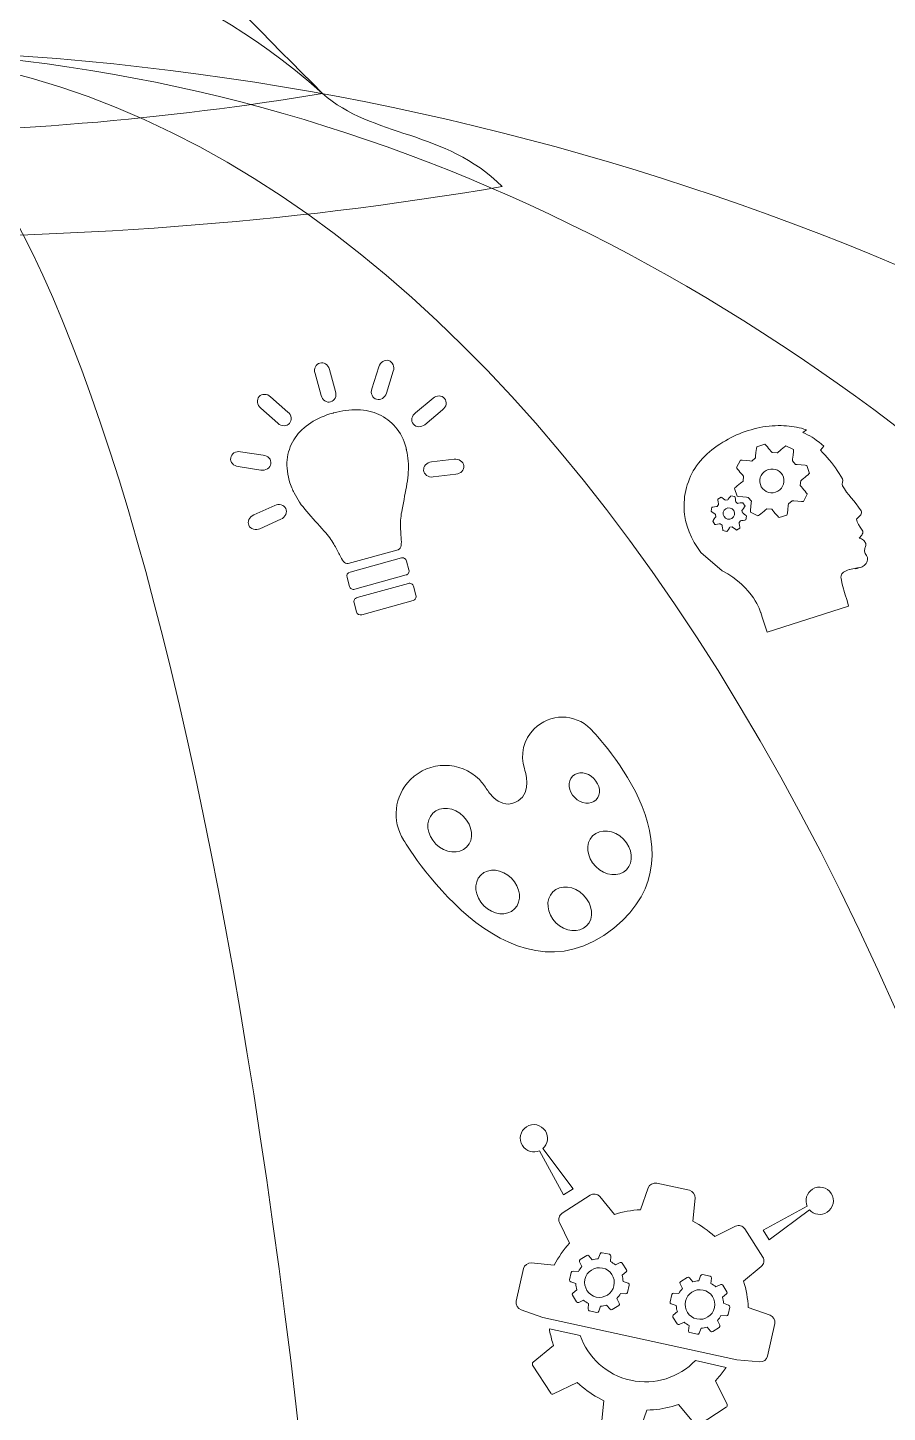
# Model space of a CAD drawing. Header units: inches. Extents: x 147 to 457, y -536 to -220.
# Drawn here: x 314.2 to 359.3, y -332 to -259.3 of the extents above; entities that cross this region are included whole.
import ezdxf

# ---------------------------------------------------------------- set-up
doc = ezdxf.new("R2010")
doc.units = ezdxf.units.IN
doc.header["$MEASUREMENT"] = 0
doc.layers.add('Layer 1', color=7, linetype='Continuous')

# ---------------------------------------------------------------- blocks, each defined once
blk = doc.blocks.new('block 5')
at = {"layer": 'Layer 1', "lineweight": 0}
for points in [[(303.59, -260.414), (238.257, -260.414), (183.057, -303.759), (165.153, -363.258), (165.153, -363.258), (442.028, -363.258), (442.028, -363.258), (424.123, -303.759), (368.923, -260.414), (303.59, -260.414)], [(303.59, -260.414), (253.373, -260.414), (210.944, -303.759), (197.185, -363.258), (197.185, -363.258), (409.998, -363.258), (409.998, -363.258), (396.235, -303.759), (353.809, -260.414), (303.59, -260.414)], [(303.59, -260.414), (270.146, -260.414), (241.89, -303.759), (232.725, -363.258), (232.725, -363.258), (374.457, -363.258), (374.457, -363.258), (365.291, -303.759), (337.035, -260.414), (303.59, -260.414)], [(303.59, -260.414), (290.645, -260.414), (279.709, -303.759), (276.164, -363.258), (276.164, -363.258), (331.018, -363.258), (331.018, -363.258), (327.471, -303.759), (316.534, -260.414), (303.59, -260.414)]]:
    blk.add_open_spline(points, degree=3, knots=[0, 0, 0, 0, 1, 1, 1, 2, 2, 2, 3, 3, 3, 3], dxfattribs=at)
blk = doc.blocks.new('block 24')
at = {"layer": 'Layer 1', "lineweight": 0}
for points, knots in [([(357.922, -284.644), (357.922, -284.644), (357.797, -284.463), (357.797, -284.463), (357.797, -284.463), (357.674, -284.287), (357.674, -284.287), (357.674, -284.287), (357.541, -284.127), (357.541, -284.127), (357.541, -284.127), (357.413, -283.969), (357.413, -283.969), (357.413, -283.969), (357.288, -283.815), (357.288, -283.815), (357.288, -283.815), (357.164, -283.663), (357.164, -283.663), (357.164, -283.663), (357.054, -283.498), (357.054, -283.498), (357.054, -283.498), (356.952, -283.33), (356.952, -283.33), (356.952, -283.33), (356.935, -283.243), (356.935, -283.243), (356.935, -283.243), (356.948, -283.152), (356.948, -283.152), (356.948, -283.152), (356.961, -283.056), (356.961, -283.056), (356.961, -283.056), (356.944, -282.975), (356.944, -282.975), (356.944, -282.975), (356.859, -282.826), (356.859, -282.826), (356.859, -282.826), (356.769, -282.681), (356.769, -282.681), (356.769, -282.681), (356.676, -282.533), (356.676, -282.533), (356.676, -282.533), (356.576, -282.393), (356.576, -282.393), (356.576, -282.393), (356.472, -282.253), (356.472, -282.253), (356.472, -282.253), (356.369, -282.116), (356.369, -282.116), (356.369, -282.116), (356.258, -281.976), (356.258, -281.976), (356.258, -281.976), (356.147, -281.842), (356.147, -281.842), (356.147, -281.842), (356.032, -281.719), (356.032, -281.719), (356.032, -281.719), (355.91, -281.596), (355.91, -281.596), (355.91, -281.596), (355.793, -281.472), (355.793, -281.472), (355.793, -281.472), (355.972, -281.263), (355.972, -281.263), (355.972, -281.263), (355.851, -281.15), (355.851, -281.15), (355.851, -281.15), (355.721, -281.053), (355.721, -281.053), (355.721, -281.053), (355.593, -280.953), (355.593, -280.953), (355.593, -280.953), (355.464, -280.858), (355.464, -280.858), (355.464, -280.858), (355.349, -280.783), (355.349, -280.783), (355.349, -280.783), (355.227, -280.713), (355.227, -280.713), (355.227, -280.713), (355.111, -280.652), (355.111, -280.652), (355.111, -280.652), (354.992, -280.593), (354.992, -280.593), (354.992, -280.593), (354.871, -280.54), (354.871, -280.54), (354.871, -280.54), (355.052, -280.395), (355.052, -280.395), (355.052, -280.395), (354.924, -280.358), (354.924, -280.358), (354.924, -280.358), (354.798, -280.316), (354.798, -280.316), (354.798, -280.316), (354.669, -280.286), (354.669, -280.286), (354.669, -280.286), (354.544, -280.258), (354.544, -280.258), (354.544, -280.258), (354.41, -280.233), (354.41, -280.233), (354.41, -280.233), (354.281, -280.216), (354.281, -280.216), (354.281, -280.216), (354.146, -280.2), (354.146, -280.2), (354.146, -280.2), (354.007, -280.19), (354.007, -280.19), (354.007, -280.19), (353.87, -280.182), (353.87, -280.182), (353.87, -280.182), (353.732, -280.175), (353.732, -280.175), (353.732, -280.175), (353.571, -280.174), (353.571, -280.174), (353.571, -280.174), (353.414, -280.183), (353.414, -280.183), (353.414, -280.183), (353.251, -280.191), (353.251, -280.191), (353.251, -280.191), (353.097, -280.203), (353.097, -280.203), (353.097, -280.203), (352.932, -280.222), (352.932, -280.222), (352.932, -280.222), (352.774, -280.245), (352.774, -280.245), (352.774, -280.245), (352.616, -280.274), (352.616, -280.274), (352.616, -280.274), (352.459, -280.31), (352.459, -280.31), (352.459, -280.31), (352.306, -280.347), (352.306, -280.347), (352.306, -280.347), (352.151, -280.391), (352.151, -280.391), (352.151, -280.391), (351.999, -280.435), (351.999, -280.435), (351.999, -280.435), (351.843, -280.491), (351.843, -280.491), (351.843, -280.491), (351.691, -280.544), (351.691, -280.544), (351.691, -280.544), (351.545, -280.602), (351.545, -280.602), (351.545, -280.602), (351.394, -280.665), (351.394, -280.665), (351.394, -280.665), (351.25, -280.732), (351.25, -280.732), (351.25, -280.732), (351.101, -280.807), (351.101, -280.807), (351.101, -280.807), (350.956, -280.887), (350.956, -280.887), (350.956, -280.887), (350.808, -280.967), (350.808, -280.967), (350.808, -280.967), (350.661, -281.048), (350.661, -281.048), (350.661, -281.048), (350.52, -281.145), (350.52, -281.145), (350.52, -281.145), (350.377, -281.237), (350.377, -281.237), (350.377, -281.237), (350.236, -281.338), (350.236, -281.338), (350.236, -281.338), (350.1, -281.44), (350.1, -281.44), (350.1, -281.44), (349.972, -281.546), (349.972, -281.546), (349.972, -281.546), (349.848, -281.663), (349.848, -281.663), (349.848, -281.663), (349.722, -281.775), (349.722, -281.775), (349.722, -281.775), (349.604, -281.895), (349.604, -281.895), (349.604, -281.895), (349.492, -282.023), (349.492, -282.023), (349.492, -282.023), (349.388, -282.149), (349.388, -282.149), (349.388, -282.149), (349.29, -282.282), (349.29, -282.282), (349.29, -282.282), (349.198, -282.421), (349.198, -282.421), (349.198, -282.421), (349.117, -282.554), (349.117, -282.554), (349.117, -282.554), (349.044, -282.691), (349.044, -282.691), (349.044, -282.691), (348.975, -282.832), (348.975, -282.832), (348.975, -282.832), (348.913, -282.975), (348.913, -282.975), (348.913, -282.975), (348.858, -283.128), (348.858, -283.128), (348.858, -283.128), (348.803, -283.275), (348.803, -283.275), (348.803, -283.275), (348.759, -283.428), (348.759, -283.428), (348.759, -283.428), (348.723, -283.585), (348.723, -283.585), (348.723, -283.585), (348.689, -283.744), (348.689, -283.744), (348.689, -283.744), (348.664, -283.9), (348.664, -283.9), (348.664, -283.9), (348.648, -284.058), (348.648, -284.058), (348.648, -284.058), (348.634, -284.214), (348.634, -284.214), (348.634, -284.214), (348.631, -284.372), (348.631, -284.372), (348.631, -284.372), (348.633, -284.527), (348.633, -284.527), (348.633, -284.527), (348.644, -284.686), (348.644, -284.686), (348.644, -284.686), (348.661, -284.837), (348.661, -284.837), (348.661, -284.837), (348.714, -285.154), (348.714, -285.154), (348.714, -285.154), (348.793, -285.457), (348.793, -285.457), (348.793, -285.457), (348.895, -285.752), (348.895, -285.752), (348.895, -285.752), (349.019, -286.038), (349.019, -286.038), (349.019, -286.038), (349.161, -286.317), (349.161, -286.317), (349.161, -286.317), (349.331, -286.581), (349.331, -286.581), (349.331, -286.581), (349.519, -286.83), (349.519, -286.83), (349.519, -286.83), (350.638, -287.789), (350.638, -287.789), (352.3, -288.675), (352.655, -289.98), (352.655, -289.98), (352.655, -289.98), (352.74, -290.231), (352.74, -290.231), (352.74, -290.231), (353, -291.008), (353, -291.008), (353, -291.008), (357.257, -289.646), (357.257, -289.646), (357.257, -289.646), (357.251, -289.56), (357.251, -289.56), (357.251, -289.56), (357.17, -289.31), (357.17, -289.31), (357.17, -289.31), (357.098, -289.057), (357.098, -289.057), (357.098, -289.057), (356.939, -288.493), (356.939, -288.493), (356.939, -288.493), (356.877, -288.2), (356.877, -288.2), (356.877, -288.2), (356.868, -288.128), (356.868, -288.128), (356.868, -288.128), (356.879, -288.065), (356.879, -288.065), (356.879, -288.065), (356.894, -288.008), (356.894, -288.008), (356.894, -288.008), (356.917, -287.957), (356.917, -287.957), (356.917, -287.957), (356.959, -287.91), (356.959, -287.91), (356.959, -287.91), (357.01, -287.873), (357.01, -287.873), (357.01, -287.873), (357.068, -287.831), (357.068, -287.831), (357.068, -287.831), (357.135, -287.799), (357.135, -287.799), (357.135, -287.799), (357.219, -287.762), (357.219, -287.762), (357.219, -287.762), (357.301, -287.73), (357.301, -287.73), (357.301, -287.73), (357.322, -287.725), (357.322, -287.725), (357.322, -287.725), (357.407, -287.706), (357.407, -287.706), (357.407, -287.706), (357.488, -287.685), (357.488, -287.685), (357.488, -287.685), (357.573, -287.669), (357.573, -287.669), (357.573, -287.669), (357.651, -287.651), (357.651, -287.651), (357.651, -287.651), (357.744, -287.633), (357.744, -287.633), (357.744, -287.633), (357.83, -287.615), (357.83, -287.615), (357.83, -287.615), (357.622, -287.687), (357.622, -287.687), (357.622, -287.687), (357.719, -287.668), (357.719, -287.668), (357.719, -287.668), (357.812, -287.642), (357.812, -287.642), (357.812, -287.642), (357.916, -287.615), (357.916, -287.615), (357.916, -287.615), (357.975, -287.591), (357.975, -287.591), (357.975, -287.591), (358.031, -287.556), (358.031, -287.556), (358.031, -287.556), (358.089, -287.512), (358.089, -287.512), (358.089, -287.512), (358.139, -287.462), (358.139, -287.462), (358.139, -287.462), (358.185, -287.406), (358.185, -287.406), (358.185, -287.406), (358.219, -287.345), (358.219, -287.345), (358.219, -287.345), (358.246, -287.283), (358.246, -287.283), (358.246, -287.283), (358.267, -287.221), (358.267, -287.221), (358.267, -287.221), (358.256, -287.105), (358.256, -287.105), (358.256, -287.105), (358.204, -286.994), (358.204, -286.994), (358.204, -286.994), (358.146, -286.885), (358.146, -286.885), (358.146, -286.885), (358.109, -286.77), (358.109, -286.77), (358.109, -286.77), (358.11, -286.716), (358.11, -286.716), (358.11, -286.716), (358.12, -286.666), (358.12, -286.666), (358.12, -286.666), (358.129, -286.613), (358.129, -286.613), (358.129, -286.613), (358.146, -286.565), (358.146, -286.565), (358.146, -286.565), (358.165, -286.514), (358.165, -286.514), (358.165, -286.514), (358.174, -286.466), (358.174, -286.466), (358.174, -286.466), (358.179, -286.415), (358.179, -286.415), (358.179, -286.415), (358.169, -286.364), (358.169, -286.364), (358.169, -286.364), (358.145, -286.312), (358.145, -286.312), (358.145, -286.312), (358.122, -286.267), (358.122, -286.267), (358.122, -286.267), (358.092, -286.22), (358.092, -286.22), (358.092, -286.22), (358.052, -286.181), (358.052, -286.181), (358.052, -286.181), (358.003, -286.146), (358.003, -286.146), (358.003, -286.146), (357.949, -286.115), (357.949, -286.115), (357.949, -286.115), (357.894, -286.097), (357.894, -286.097), (357.894, -286.097), (357.829, -286.077), (357.829, -286.077), (357.829, -286.077), (357.877, -286.031), (357.877, -286.031), (357.877, -286.031), (357.92, -285.98), (357.92, -285.98), (357.92, -285.98), (357.963, -285.922), (357.963, -285.922), (357.963, -285.922), (357.988, -285.872), (357.988, -285.872), (357.988, -285.872), (358.011, -285.816), (358.011, -285.816), (358.011, -285.816), (358.014, -285.76), (358.014, -285.76), (358.014, -285.76), (358.012, -285.711), (358.012, -285.711), (358.012, -285.711), (357.984, -285.667), (357.984, -285.667), (357.984, -285.667), (357.875, -285.512), (357.875, -285.512), (357.875, -285.512), (357.791, -285.365), (357.791, -285.365), (357.791, -285.365), (357.723, -285.226), (357.723, -285.226), (357.723, -285.226), (357.676, -285.082), (357.676, -285.082), (357.676, -285.082), (357.749, -285.022), (357.749, -285.022), (357.749, -285.022), (357.813, -284.965), (357.813, -284.965), (357.813, -284.965), (357.867, -284.908), (357.867, -284.908), (357.867, -284.908), (357.907, -284.853), (357.907, -284.853), (357.907, -284.853), (357.935, -284.797), (357.935, -284.797), (357.935, -284.797), (357.943, -284.745), (357.943, -284.745), (357.943, -284.745), (357.942, -284.692), (357.942, -284.692), (357.942, -284.692), (357.922, -284.644), (357.922, -284.644)], [0, 0, 0, 0, 1, 1, 1, 2, 2, 2, 3, 3, 3, 4, 4, 4, 5, 5, 5, 6, 6, 6, 7, 7, 7, 8, 8, 8, 9, 9, 9, 10, 10, 10, 11, 11, 11, 12, 12, 12, 13, 13, 13, 14, 14, 14, 15, 15, 15, 16, 16, 16, 17, 17, 17, 18, 18, 18, 19, 19, 19, 20, 20, 20, 21, 21, 21, 22, 22, 22, 23, 23, 23, 24, 24, 24, 25, 25, 25, 26, 26, 26, 27, 27, 27, 28, 28, 28, 29, 29, 29, 30, 30, 30, 31, 31, 31, 32, 32, 32, 33, 33, 33, 34, 34, 34, 35, 35, 35, 36, 36, 36, 37, 37, 37, 38, 38, 38, 39, 39, 39, 40, 40, 40, 41, 41, 41, 42, 42, 42, 43, 43, 43, 44, 44, 44, 45, 45, 45, 46, 46, 46, 47, 47, 47, 48, 48, 48, 49, 49, 49, 50, 50, 50, 51, 51, 51, 52, 52, 52, 53, 53, 53, 54, 54, 54, 55, 55, 55, 56, 56, 56, 57, 57, 57, 58, 58, 58, 59, 59, 59, 60, 60, 60, 61, 61, 61, 62, 62, 62, 63, 63, 63, 64, 64, 64, 65, 65, 65, 66, 66, 66, 67, 67, 67, 68, 68, 68, 69, 69, 69, 70, 70, 70, 71, 71, 71, 72, 72, 72, 73, 73, 73, 74, 74, 74, 75, 75, 75, 76, 76, 76, 77, 77, 77, 78, 78, 78, 79, 79, 79, 80, 80, 80, 81, 81, 81, 82, 82, 82, 83, 83, 83, 84, 84, 84, 85, 85, 85, 86, 86, 86, 87, 87, 87, 88, 88, 88, 89, 89, 89, 90, 90, 90, 91, 91, 91, 92, 92, 92, 93, 93, 93, 94, 94, 94, 95, 95, 95, 96, 96, 96, 97, 97, 97, 98, 98, 98, 99, 99, 99, 100, 100, 100, 101, 101, 101, 102, 102, 102, 103, 103, 103, 104, 104, 104, 105, 105, 105, 106, 106, 106, 107, 107, 107, 108, 108, 108, 109, 109, 109, 110, 110, 110, 111, 111, 111, 112, 112, 112, 113, 113, 113, 114, 114, 114, 115, 115, 115, 116, 116, 116, 117, 117, 117, 118, 118, 118, 119, 119, 119, 120, 120, 120, 121, 121, 121, 122, 122, 122, 123, 123, 123, 124, 124, 124, 125, 125, 125, 126, 126, 126, 127, 127, 127, 128, 128, 128, 129, 129, 129, 130, 130, 130, 131, 131, 131, 132, 132, 132, 133, 133, 133, 134, 134, 134, 135, 135, 135, 136, 136, 136, 137, 137, 137, 138, 138, 138, 139, 139, 139, 140, 140, 140, 141, 141, 141, 142, 142, 142, 143, 143, 143, 144, 144, 144, 145, 145, 145, 146, 146, 146, 147, 147, 147, 148, 148, 148, 149, 149, 149, 150, 150, 150, 151, 151, 151, 152, 152, 152, 153, 153, 153, 154, 154, 154, 155, 155, 155, 156, 156, 156, 157, 157, 157, 158, 158, 158, 159, 159, 159, 160, 160, 160, 161, 161, 161, 162, 162, 162, 163, 163, 163, 164, 164, 164, 165, 165, 165, 166, 166, 166, 167, 167, 167, 168, 168, 168, 169, 169, 169, 170, 170, 170, 171, 171, 171, 172, 172, 172, 173, 173, 173, 174, 174, 174, 175, 175, 175, 176, 176, 176, 177, 177, 177, 178, 178, 178, 178]), ([(355.208, -282.684), (355.208, -282.684), (355.208, -282.684), (355.208, -282.684), (355.217, -282.712), (354.755, -283.064), (354.755, -283.064), (354.755, -283.064), (354.731, -283.321), (354.731, -283.321), (354.731, -283.321), (355.114, -283.751), (355.102, -283.778), (355.102, -283.778), (354.899, -284.16), (354.899, -284.16), (354.885, -284.185), (354.31, -284.117), (354.31, -284.117), (354.31, -284.117), (354.107, -284.285), (354.107, -284.285), (354.107, -284.285), (354.065, -284.86), (354.035, -284.868), (354.035, -284.868), (353.62, -285.002), (353.62, -285.002), (353.593, -285.011), (353.239, -284.561), (353.239, -284.561), (353.239, -284.561), (352.976, -284.543), (352.976, -284.543), (352.976, -284.543), (352.535, -284.924), (352.508, -284.911), (352.508, -284.911), (352.125, -284.716), (352.125, -284.716), (352.099, -284.702), (352.175, -284.136), (352.175, -284.136), (352.175, -284.136), (352.007, -283.94), (352.007, -283.94), (352.007, -283.94), (351.422, -283.905), (351.415, -283.878), (351.415, -283.878), (351.284, -283.471), (351.284, -283.471), (351.273, -283.442), (351.736, -283.091), (351.736, -283.091), (351.736, -283.091), (351.759, -282.834), (351.759, -282.834), (351.759, -282.834), (351.376, -282.401), (351.39, -282.377), (351.39, -282.377), (351.593, -281.995), (351.593, -281.995), (351.607, -281.969), (352.183, -282.036), (352.183, -282.036), (352.183, -282.036), (352.385, -281.869), (352.385, -281.869), (352.385, -281.869), (352.426, -281.295), (352.454, -281.286), (352.454, -281.286), (352.872, -281.152), (352.872, -281.152), (352.9, -281.143), (353.252, -281.593), (353.252, -281.593), (353.252, -281.593), (353.514, -281.612), (353.514, -281.612), (353.514, -281.612), (353.957, -281.23), (353.983, -281.245), (353.983, -281.245), (354.372, -281.437), (354.372, -281.437), (354.397, -281.451), (354.32, -282.018), (354.32, -282.018), (354.32, -282.018), (354.487, -282.213), (354.487, -282.213), (354.487, -282.213), (355.072, -282.248), (355.08, -282.275), (355.08, -282.275), (355.21, -282.682), (355.21, -282.682), (355.21, -282.682), (355.208, -282.684), (355.208, -282.684)], [0, 0, 0, 0, 1, 1, 1, 2, 2, 2, 3, 3, 3, 4, 4, 4, 5, 5, 5, 6, 6, 6, 7, 7, 7, 8, 8, 8, 9, 9, 9, 10, 10, 10, 11, 11, 11, 12, 12, 12, 13, 13, 13, 14, 14, 14, 15, 15, 15, 16, 16, 16, 17, 17, 17, 18, 18, 18, 19, 19, 19, 20, 20, 20, 21, 21, 21, 22, 22, 22, 23, 23, 23, 24, 24, 24, 25, 25, 25, 26, 26, 26, 27, 27, 27, 28, 28, 28, 29, 29, 29, 30, 30, 30, 31, 31, 31, 32, 32, 32, 33, 33, 33, 34, 34, 34, 34]), ([(353.056, -282.483), (352.722, -282.59), (352.533, -282.945), (352.638, -283.271), (352.743, -283.598), (353.102, -283.778), (353.435, -283.671), (353.77, -283.565), (353.959, -283.21), (353.852, -282.883), (353.749, -282.556), (353.391, -282.377), (353.056, -282.483)], [0, 0, 0, 0, 1, 1, 1, 2, 2, 2, 3, 3, 3, 4, 4, 4, 4]), ([(351.919, -284.924), (351.919, -284.924), (351.872, -285.126), (351.872, -285.126), (351.87, -285.14), (351.598, -285.168), (351.598, -285.168), (351.598, -285.168), (351.525, -285.269), (351.525, -285.269), (351.525, -285.269), (351.577, -285.545), (351.566, -285.55), (351.566, -285.55), (351.391, -285.658), (351.391, -285.658), (351.38, -285.664), (351.165, -285.49), (351.165, -285.49), (351.165, -285.49), (351.043, -285.51), (351.043, -285.51), (351.043, -285.51), (350.888, -285.735), (350.873, -285.732), (350.873, -285.732), (350.675, -285.683), (350.675, -285.683), (350.658, -285.679), (350.626, -285.405), (350.626, -285.405), (350.626, -285.405), (350.525, -285.331), (350.525, -285.331), (350.525, -285.331), (350.255, -285.377), (350.246, -285.365), (350.246, -285.365), (350.137, -285.188), (350.137, -285.188), (350.131, -285.176), (350.297, -284.96), (350.297, -284.96), (350.297, -284.96), (350.278, -284.838), (350.278, -284.838), (350.278, -284.838), (350.05, -284.676), (350.053, -284.663), (350.053, -284.663), (350.099, -284.461), (350.099, -284.461), (350.102, -284.447), (350.372, -284.418), (350.372, -284.418), (350.372, -284.418), (350.443, -284.319), (350.443, -284.319), (350.443, -284.319), (350.394, -284.044), (350.404, -284.037), (350.404, -284.037), (350.579, -283.931), (350.579, -283.931), (350.591, -283.923), (350.807, -284.097), (350.807, -284.097), (350.807, -284.097), (350.929, -284.078), (350.929, -284.078), (350.929, -284.078), (351.084, -283.852), (351.096, -283.855), (351.096, -283.855), (351.297, -283.904), (351.297, -283.904), (351.311, -283.908), (351.345, -284.182), (351.345, -284.182), (351.345, -284.182), (351.446, -284.257), (351.446, -284.257), (351.446, -284.257), (351.717, -284.211), (351.726, -284.223), (351.726, -284.223), (351.833, -284.399), (351.833, -284.399), (351.841, -284.412), (351.674, -284.627), (351.674, -284.627), (351.674, -284.627), (351.695, -284.749), (351.695, -284.749), (351.693, -284.75), (351.922, -284.911), (351.919, -284.924)], [0, 0, 0, 0, 1, 1, 1, 2, 2, 2, 3, 3, 3, 4, 4, 4, 5, 5, 5, 6, 6, 6, 7, 7, 7, 8, 8, 8, 9, 9, 9, 10, 10, 10, 11, 11, 11, 12, 12, 12, 13, 13, 13, 14, 14, 14, 15, 15, 15, 16, 16, 16, 17, 17, 17, 18, 18, 18, 19, 19, 19, 20, 20, 20, 21, 21, 21, 22, 22, 22, 23, 23, 23, 24, 24, 24, 25, 25, 25, 26, 26, 26, 27, 27, 27, 28, 28, 28, 29, 29, 29, 30, 30, 30, 31, 31, 31, 32, 32, 32, 32]), ([(351.144, -285.052), (351.004, -285.138), (350.821, -285.093), (350.732, -284.949), (350.644, -284.806), (350.686, -284.62), (350.825, -284.535), (350.965, -284.449), (351.149, -284.496), (351.238, -284.638), (351.327, -284.78), (351.284, -284.965), (351.144, -285.052)], [0, 0, 0, 0, 1, 1, 1, 2, 2, 2, 3, 3, 3, 4, 4, 4, 4])]:
    blk.add_open_spline(points, degree=3, knots=knots, dxfattribs=at)
blk = doc.blocks.new('block 23')
at = {"layer": 'Layer 1'}
blk.add_blockref('block 24', (0, 0), dxfattribs=at)
blk = doc.blocks.new('block 27')
at = {"layer": 'Layer 1', "lineweight": 0}
blk.add_open_spline([(349.636, -325.542), (350.054, -325.634), (350.319, -326.048), (350.229, -326.467), (350.136, -326.887), (349.722, -327.154), (349.304, -327.062), (348.883, -326.971), (348.615, -326.555), (348.707, -326.135), (348.8, -325.716), (349.214, -325.45), (349.636, -325.542)], degree=3, knots=[0, 0, 0, 0, 1, 1, 1, 2, 2, 2, 3, 3, 3, 4, 4, 4, 4], dxfattribs=at)
blk = doc.blocks.new('block 26')
at = {"layer": 'Layer 1'}
blk.add_blockref('block 27', (0, 0), dxfattribs=at)
blk = doc.blocks.new('block 29')
at = {"layer": 'Layer 1', "lineweight": 0}
for points, knots in [([(353.148, -326.861), (353.148, -326.861), (352.003, -326.462), (352.003, -326.462), (351.98, -325.987), (351.897, -325.524), (351.754, -325.082), (351.754, -325.082), (352.688, -324.311), (352.688, -324.311), (352.833, -324.192), (352.869, -323.969), (352.768, -323.811), (352.768, -323.811), (351.821, -322.333), (351.821, -322.333), (351.721, -322.177), (351.502, -322.115), (351.335, -322.195), (351.335, -322.195), (350.242, -322.725), (350.242, -322.725), (349.9, -322.413), (349.515, -322.144), (349.093, -321.927), (349.093, -321.927), (349.209, -320.719), (349.209, -320.719), (349.227, -320.534), (349.093, -320.351), (348.912, -320.31), (348.912, -320.31), (347.196, -319.936), (347.196, -319.936), (347.015, -319.896), (346.814, -320.007), (346.754, -320.183), (346.754, -320.183), (346.356, -321.329), (346.356, -321.329), (345.884, -321.351), (345.42, -321.435), (344.977, -321.575), (344.977, -321.575), (344.206, -320.64), (344.206, -320.64), (344.088, -320.497), (343.863, -320.462), (343.707, -320.562), (343.707, -320.562), (342.229, -321.511), (342.229, -321.511), (342.073, -321.61), (342.011, -321.829), (342.093, -321.997), (342.093, -321.997), (342.621, -323.087), (342.621, -323.087), (342.309, -323.431), (342.04, -323.817), (341.822, -324.239), (341.822, -324.239), (340.614, -324.123), (340.614, -324.123), (340.429, -324.105), (340.245, -324.239), (340.206, -324.421), (340.206, -324.421), (339.83, -326.136), (339.83, -326.136), (339.791, -326.318), (339.902, -326.517), (340.078, -326.577), (340.078, -326.577), (341.224, -326.976), (341.224, -326.976), (341.224, -326.976), (351.404, -329.198), (351.404, -329.198), (351.404, -329.198), (352.611, -329.315), (352.611, -329.315), (352.797, -329.331), (352.979, -329.2), (353.019, -329.016), (353.019, -329.016), (353.396, -327.301), (353.396, -327.301), (353.435, -327.12), (353.324, -326.921), (353.148, -326.861)], [0, 0, 0, 0, 1, 1, 1, 2, 2, 2, 3, 3, 3, 4, 4, 4, 5, 5, 5, 6, 6, 6, 7, 7, 7, 8, 8, 8, 9, 9, 9, 10, 10, 10, 11, 11, 11, 12, 12, 12, 13, 13, 13, 14, 14, 14, 15, 15, 15, 16, 16, 16, 17, 17, 17, 18, 18, 18, 19, 19, 19, 20, 20, 20, 21, 21, 21, 22, 22, 22, 23, 23, 23, 24, 24, 24, 25, 25, 25, 26, 26, 26, 27, 27, 27, 28, 28, 28, 29, 29, 29, 30, 30, 30, 30]), ([(345.671, -325.679), (345.661, -325.721), (345.618, -325.752), (345.575, -325.748), (345.575, -325.748), (345.298, -325.721), (345.298, -325.721), (345.248, -325.818), (345.185, -325.906), (345.113, -325.986), (345.113, -325.986), (345.234, -326.238), (345.234, -326.238), (345.252, -326.277), (345.237, -326.326), (345.204, -326.35), (345.204, -326.35), (344.861, -326.568), (344.861, -326.568), (344.827, -326.592), (344.774, -326.584), (344.747, -326.55), (344.747, -326.55), (344.57, -326.335), (344.57, -326.335), (344.469, -326.369), (344.36, -326.386), (344.251, -326.392), (344.251, -326.392), (344.16, -326.657), (344.16, -326.657), (344.145, -326.698), (344.1, -326.723), (344.058, -326.714), (344.058, -326.714), (343.661, -326.627), (343.661, -326.627), (343.62, -326.618), (343.589, -326.577), (343.594, -326.533), (343.594, -326.533), (343.62, -326.253), (343.62, -326.253), (343.522, -326.203), (343.435, -326.143), (343.355, -326.07), (343.355, -326.07), (343.104, -326.192), (343.104, -326.192), (343.064, -326.21), (343.015, -326.195), (342.992, -326.16), (342.992, -326.16), (342.773, -325.818), (342.773, -325.818), (342.75, -325.782), (342.759, -325.731), (342.791, -325.704), (342.791, -325.704), (343.007, -325.525), (343.007, -325.525), (342.975, -325.424), (342.955, -325.317), (342.95, -325.208), (342.95, -325.208), (342.685, -325.116), (342.685, -325.116), (342.644, -325.102), (342.618, -325.057), (342.628, -325.015), (342.628, -325.015), (342.715, -324.62), (342.715, -324.62), (342.724, -324.577), (342.766, -324.546), (342.808, -324.551), (342.808, -324.551), (343.088, -324.576), (343.088, -324.576), (343.138, -324.48), (343.201, -324.391), (343.27, -324.311), (343.27, -324.311), (343.149, -324.06), (343.149, -324.06), (343.13, -324.021), (343.145, -323.969), (343.182, -323.948), (343.182, -323.948), (343.522, -323.729), (343.522, -323.729), (343.559, -323.706), (343.609, -323.713), (343.637, -323.747), (343.637, -323.747), (343.814, -323.962), (343.814, -323.962), (343.917, -323.93), (344.023, -323.91), (344.133, -323.905), (344.133, -323.905), (344.226, -323.641), (344.226, -323.641), (344.239, -323.601), (344.284, -323.574), (344.327, -323.583), (344.327, -323.583), (344.723, -323.669), (344.723, -323.669), (344.765, -323.68), (344.794, -323.723), (344.791, -323.765), (344.791, -323.765), (344.765, -324.043), (344.765, -324.043), (344.861, -324.092), (344.95, -324.155), (345.029, -324.226), (345.029, -324.226), (345.281, -324.104), (345.281, -324.104), (345.319, -324.087), (345.37, -324.101), (345.393, -324.137), (345.393, -324.137), (345.611, -324.478), (345.611, -324.478), (345.634, -324.513), (345.626, -324.565), (345.593, -324.592), (345.593, -324.592), (345.379, -324.769), (345.379, -324.769), (345.411, -324.872), (345.43, -324.978), (345.434, -325.087), (345.434, -325.087), (345.7, -325.18), (345.7, -325.18), (345.739, -325.194), (345.765, -325.24), (345.756, -325.282), (345.756, -325.282), (345.669, -325.678), (345.669, -325.678), (345.669, -325.678), (345.671, -325.679), (345.671, -325.679)], [0, 0, 0, 0, 1, 1, 1, 2, 2, 2, 3, 3, 3, 4, 4, 4, 5, 5, 5, 6, 6, 6, 7, 7, 7, 8, 8, 8, 9, 9, 9, 10, 10, 10, 11, 11, 11, 12, 12, 12, 13, 13, 13, 14, 14, 14, 15, 15, 15, 16, 16, 16, 17, 17, 17, 18, 18, 18, 19, 19, 19, 20, 20, 20, 21, 21, 21, 22, 22, 22, 23, 23, 23, 24, 24, 24, 25, 25, 25, 26, 26, 26, 27, 27, 27, 28, 28, 28, 29, 29, 29, 30, 30, 30, 31, 31, 31, 32, 32, 32, 33, 33, 33, 34, 34, 34, 35, 35, 35, 36, 36, 36, 37, 37, 37, 38, 38, 38, 39, 39, 39, 40, 40, 40, 41, 41, 41, 42, 42, 42, 43, 43, 43, 44, 44, 44, 45, 45, 45, 46, 46, 46, 47, 47, 47, 48, 48, 48, 49, 49, 49, 49]), ([(350.945, -326.832), (350.936, -326.873), (350.894, -326.904), (350.851, -326.9), (350.851, -326.9), (350.572, -326.873), (350.572, -326.873), (350.523, -326.971), (350.461, -327.06), (350.388, -327.139), (350.388, -327.139), (350.51, -327.391), (350.51, -327.391), (350.529, -327.429), (350.515, -327.479), (350.478, -327.502), (350.478, -327.502), (350.139, -327.722), (350.139, -327.722), (350.102, -327.744), (350.05, -327.736), (350.023, -327.704), (350.023, -327.704), (349.845, -327.487), (349.845, -327.487), (349.743, -327.521), (349.637, -327.539), (349.526, -327.545), (349.526, -327.545), (349.435, -327.809), (349.435, -327.809), (349.421, -327.85), (349.375, -327.877), (349.335, -327.867), (349.335, -327.867), (348.937, -327.78), (348.937, -327.78), (348.896, -327.771), (348.864, -327.729), (348.869, -327.685), (348.869, -327.685), (348.896, -327.406), (348.896, -327.406), (348.8, -327.356), (348.709, -327.295), (348.631, -327.222), (348.631, -327.222), (348.379, -327.344), (348.379, -327.344), (348.34, -327.362), (348.29, -327.348), (348.267, -327.312), (348.267, -327.312), (348.048, -326.971), (348.048, -326.971), (348.025, -326.935), (348.032, -326.884), (348.067, -326.856), (348.067, -326.856), (348.283, -326.678), (348.283, -326.678), (348.25, -326.577), (348.23, -326.47), (348.226, -326.361), (348.226, -326.361), (347.959, -326.269), (347.959, -326.269), (347.919, -326.255), (347.894, -326.21), (347.905, -326.168), (347.905, -326.168), (347.989, -325.772), (347.989, -325.772), (347.999, -325.73), (348.041, -325.699), (348.085, -325.704), (348.085, -325.704), (348.362, -325.729), (348.362, -325.729), (348.412, -325.632), (348.476, -325.542), (348.548, -325.463), (348.548, -325.463), (348.426, -325.212), (348.426, -325.212), (348.405, -325.173), (348.421, -325.122), (348.458, -325.1), (348.458, -325.1), (348.799, -324.881), (348.799, -324.881), (348.834, -324.858), (348.884, -324.865), (348.912, -324.899), (348.912, -324.899), (349.092, -325.115), (349.092, -325.115), (349.192, -325.083), (349.299, -325.062), (349.408, -325.058), (349.408, -325.058), (349.5, -324.793), (349.5, -324.793), (349.516, -324.754), (349.56, -324.727), (349.603, -324.736), (349.603, -324.736), (349.998, -324.822), (349.998, -324.822), (350.039, -324.832), (350.07, -324.875), (350.066, -324.917), (350.066, -324.917), (350.039, -325.195), (350.039, -325.195), (350.136, -325.246), (350.225, -325.307), (350.305, -325.38), (350.305, -325.38), (350.557, -325.257), (350.557, -325.257), (350.595, -325.238), (350.645, -325.252), (350.668, -325.289), (350.668, -325.289), (350.887, -325.63), (350.887, -325.63), (350.911, -325.667), (350.902, -325.717), (350.868, -325.745), (350.868, -325.745), (350.653, -325.921), (350.653, -325.921), (350.685, -326.023), (350.705, -326.131), (350.709, -326.24), (350.709, -326.24), (350.974, -326.333), (350.974, -326.333), (351.014, -326.347), (351.041, -326.393), (351.031, -326.434), (351.031, -326.434), (350.944, -326.832), (350.944, -326.832), (350.944, -326.832), (350.945, -326.832), (350.945, -326.832)], [0, 0, 0, 0, 1, 1, 1, 2, 2, 2, 3, 3, 3, 4, 4, 4, 5, 5, 5, 6, 6, 6, 7, 7, 7, 8, 8, 8, 9, 9, 9, 10, 10, 10, 11, 11, 11, 12, 12, 12, 13, 13, 13, 14, 14, 14, 15, 15, 15, 16, 16, 16, 17, 17, 17, 18, 18, 18, 19, 19, 19, 20, 20, 20, 21, 21, 21, 22, 22, 22, 23, 23, 23, 24, 24, 24, 25, 25, 25, 26, 26, 26, 27, 27, 27, 28, 28, 28, 29, 29, 29, 30, 30, 30, 31, 31, 31, 32, 32, 32, 33, 33, 33, 34, 34, 34, 35, 35, 35, 36, 36, 36, 37, 37, 37, 38, 38, 38, 39, 39, 39, 40, 40, 40, 41, 41, 41, 42, 42, 42, 43, 43, 43, 44, 44, 44, 45, 45, 45, 46, 46, 46, 47, 47, 47, 48, 48, 48, 49, 49, 49, 49])]:
    blk.add_open_spline(points, degree=3, knots=knots, dxfattribs=at)
blk = doc.blocks.new('block 28')
at = {"layer": 'Layer 1'}
blk.add_blockref('block 29', (0, 0), dxfattribs=at)
blk = doc.blocks.new('block 31')
at = {"layer": 'Layer 1', "lineweight": 0}
blk.add_open_spline([(344.359, -324.389), (344.779, -324.481), (345.045, -324.895), (344.953, -325.315), (344.861, -325.735), (344.446, -326.001), (344.025, -325.91), (343.607, -325.817), (343.341, -325.403), (343.433, -324.982), (343.523, -324.564), (343.938, -324.297), (344.359, -324.389)], degree=3, knots=[0, 0, 0, 0, 1, 1, 1, 2, 2, 2, 3, 3, 3, 4, 4, 4, 4], dxfattribs=at)
blk = doc.blocks.new('block 30')
at = {"layer": 'Layer 1'}
blk.add_blockref('block 31', (0, 0), dxfattribs=at)
blk = doc.blocks.new('block 33')
at = {"layer": 'Layer 1', "lineweight": 0}
blk.add_open_spline([(342.806, -320.229), (342.806, -320.229), (341.222, -318.117), (341.222, -318.117), (341.485, -317.889), (341.549, -317.496), (341.354, -317.192), (341.141, -316.859), (340.696, -316.763), (340.364, -316.976), (340.03, -317.19), (339.935, -317.633), (340.148, -317.966), (340.342, -318.27), (340.727, -318.375), (341.044, -318.23), (341.044, -318.23), (342.303, -320.55), (342.303, -320.55), (342.303, -320.55), (342.806, -320.229), (342.806, -320.229)], degree=3, knots=[0, 0, 0, 0, 1, 1, 1, 2, 2, 2, 3, 3, 3, 4, 4, 4, 5, 5, 5, 6, 6, 6, 7, 7, 7, 7], dxfattribs=at)
blk = doc.blocks.new('block 32')
at = {"layer": 'Layer 1'}
blk.add_blockref('block 33', (0, 0), dxfattribs=at)
blk = doc.blocks.new('block 35')
at = {"layer": 'Layer 1', "lineweight": 0}
blk.add_open_spline([(356.357, -320.469), (356.141, -320.136), (355.699, -320.04), (355.367, -320.253), (355.062, -320.448), (354.959, -320.831), (355.102, -321.15), (355.102, -321.15), (352.782, -322.407), (352.782, -322.407), (352.782, -322.407), (353.104, -322.911), (353.104, -322.911), (353.104, -322.911), (355.215, -321.326), (355.215, -321.326), (355.445, -321.589), (355.836, -321.654), (356.14, -321.46), (356.473, -321.247), (356.57, -320.802), (356.357, -320.469)], degree=3, knots=[0, 0, 0, 0, 1, 1, 1, 2, 2, 2, 3, 3, 3, 4, 4, 4, 5, 5, 5, 6, 6, 6, 7, 7, 7, 7], dxfattribs=at)
blk = doc.blocks.new('block 34')
at = {"layer": 'Layer 1'}
blk.add_blockref('block 35', (0, 0), dxfattribs=at)
blk = doc.blocks.new('block 37')
at = {"layer": 'Layer 1', "lineweight": 0}
blk.add_open_spline([(350.285, -330.303), (350.285, -330.303), (350.405, -330.167), (350.405, -330.167), (350.566, -329.99), (350.713, -329.799), (350.848, -329.602), (350.848, -329.602), (349.231, -329.248), (349.231, -329.248), (348.381, -330.124), (347.113, -330.559), (345.835, -330.279), (344.557, -330), (343.588, -329.076), (343.18, -327.927), (343.18, -327.927), (341.563, -327.574), (341.563, -327.574), (341.603, -327.81), (341.655, -328.045), (341.727, -328.272), (341.727, -328.272), (341.784, -328.446), (341.784, -328.446), (341.784, -328.446), (340.709, -329.334), (340.709, -329.334), (340.671, -329.365), (340.659, -329.439), (340.685, -329.478), (340.685, -329.478), (341.633, -330.957), (341.633, -330.957), (341.658, -330.997), (341.732, -331.018), (341.774, -330.997), (341.774, -330.997), (343.029, -330.389), (343.029, -330.389), (343.029, -330.389), (343.165, -330.511), (343.165, -330.511), (343.494, -330.81), (343.862, -331.066), (344.259, -331.27), (344.259, -331.27), (344.422, -331.353), (344.422, -331.353), (344.422, -331.353), (344.288, -332.743), (344.288, -332.743), (344.282, -332.792), (344.327, -332.851), (344.375, -332.861), (344.375, -332.861), (346.09, -333.236), (346.09, -333.236), (346.137, -333.247), (346.201, -333.211), (346.217, -333.166), (346.217, -333.166), (346.675, -331.846), (346.675, -331.846), (346.675, -331.846), (346.857, -331.838), (346.857, -331.838), (347.305, -331.818), (347.744, -331.739), (348.168, -331.604), (348.168, -331.604), (348.341, -331.549), (348.341, -331.549), (348.341, -331.549), (349.229, -332.625), (349.229, -332.625), (349.259, -332.661), (349.336, -332.671), (349.375, -332.646), (349.375, -332.646), (350.852, -331.699), (350.852, -331.699), (350.894, -331.672), (350.914, -331.602), (350.891, -331.556), (350.891, -331.556), (350.285, -330.303), (350.285, -330.303)], degree=3, knots=[0, 0, 0, 0, 1, 1, 1, 2, 2, 2, 3, 3, 3, 4, 4, 4, 5, 5, 5, 6, 6, 6, 7, 7, 7, 8, 8, 8, 9, 9, 9, 10, 10, 10, 11, 11, 11, 12, 12, 12, 13, 13, 13, 14, 14, 14, 15, 15, 15, 16, 16, 16, 17, 17, 17, 18, 18, 18, 19, 19, 19, 20, 20, 20, 21, 21, 21, 22, 22, 22, 23, 23, 23, 24, 24, 24, 25, 25, 25, 26, 26, 26, 27, 27, 27, 28, 28, 28, 29, 29, 29, 29], dxfattribs=at)
blk = doc.blocks.new('block 36')
at = {"layer": 'Layer 1'}
blk.add_blockref('block 37', (0, 0), dxfattribs=at)
blk = doc.blocks.new('block 25')
at = {"layer": 'Layer 1'}
for name in ['block 32', 'block 28', 'block 34', 'block 30', 'block 26', 'block 36']:
    blk.add_blockref(name, (0, 0), dxfattribs=at)
blk = doc.blocks.new('block 64')
at = {"layer": 'Layer 1', "lineweight": 0}
for points, knots in [([(330.343, -278.382), (330.378, -278.51), (330.37, -278.627), (330.319, -278.73), (330.27, -278.833), (330.188, -278.898), (330.078, -278.929), (329.978, -278.959), (329.88, -278.941), (329.783, -278.878), (329.686, -278.817), (329.622, -278.721), (329.585, -278.591), (329.585, -278.591), (329.263, -277.434), (329.263, -277.434), (329.228, -277.306), (329.235, -277.19), (329.286, -277.087), (329.336, -276.983), (329.411, -276.919), (329.513, -276.891), (329.625, -276.859), (329.727, -276.875), (329.822, -276.937), (329.92, -276.999), (329.985, -277.095), (330.02, -277.224), (330.02, -277.224), (330.343, -278.382), (330.343, -278.382), (330.343, -278.382), (330.343, -278.382), (330.343, -278.382)], [0, 0, 0, 0, 1, 1, 1, 2, 2, 2, 3, 3, 3, 4, 4, 4, 5, 5, 5, 6, 6, 6, 7, 7, 7, 8, 8, 8, 9, 9, 9, 10, 10, 10, 11, 11, 11, 11]), ([(332.246, -278.239), (332.203, -278.361), (332.206, -278.477), (332.256, -278.586), (332.308, -278.696), (332.383, -278.766), (332.49, -278.795), (332.6, -278.825), (332.701, -278.808), (332.798, -278.748), (332.894, -278.687), (332.966, -278.594), (333.011, -278.472), (333.011, -278.472), (333.374, -277.319), (333.374, -277.319), (333.411, -277.198), (333.404, -277.086), (333.36, -276.98), (333.316, -276.873), (333.238, -276.801), (333.13, -276.762), (333.022, -276.733), (332.921, -276.747), (332.824, -276.81), (332.727, -276.871), (332.656, -276.962), (332.61, -277.084), (332.61, -277.084), (332.246, -278.239), (332.246, -278.239), (332.246, -278.239), (332.246, -278.239), (332.246, -278.239)], [0, 0, 0, 0, 1, 1, 1, 2, 2, 2, 3, 3, 3, 4, 4, 4, 5, 5, 5, 6, 6, 6, 7, 7, 7, 8, 8, 8, 9, 9, 9, 10, 10, 10, 11, 11, 11, 11]), ([(327.836, -279.464), (327.938, -279.544), (327.997, -279.645), (328.01, -279.765), (328.024, -279.883), (327.992, -279.985), (327.916, -280.065), (327.848, -280.145), (327.755, -280.182), (327.637, -280.182), (327.518, -280.179), (327.41, -280.137), (327.318, -280.054), (327.318, -280.054), (326.412, -279.252), (326.412, -279.252), (326.31, -279.17), (326.251, -279.072), (326.24, -278.956), (326.23, -278.842), (326.259, -278.737), (326.333, -278.65), (326.4, -278.571), (326.493, -278.531), (326.614, -278.535), (326.733, -278.535), (326.839, -278.578), (326.932, -278.661), (326.932, -278.661), (327.836, -279.464), (327.836, -279.464), (327.836, -279.464), (327.836, -279.464), (327.836, -279.464)], [0, 0, 0, 0, 1, 1, 1, 2, 2, 2, 3, 3, 3, 4, 4, 4, 5, 5, 5, 6, 6, 6, 7, 7, 7, 8, 8, 8, 9, 9, 9, 10, 10, 10, 11, 11, 11, 11]), ([(334.53, -279.507), (334.432, -279.583), (334.373, -279.677), (334.35, -279.793), (334.327, -279.908), (334.353, -280.011), (334.428, -280.099), (334.502, -280.188), (334.598, -280.233), (334.712, -280.236), (334.825, -280.239), (334.933, -280.201), (335.029, -280.126), (335.029, -280.126), (335.957, -279.347), (335.957, -279.347), (336.062, -279.269), (336.126, -279.171), (336.144, -279.058), (336.16, -278.944), (336.134, -278.843), (336.06, -278.756), (335.986, -278.666), (335.89, -278.62), (335.777, -278.618), (335.661, -278.616), (335.556, -278.657), (335.462, -278.742), (335.462, -278.742), (334.53, -279.507), (334.53, -279.507), (334.53, -279.507), (334.53, -279.507), (334.53, -279.507)], [0, 0, 0, 0, 1, 1, 1, 2, 2, 2, 3, 3, 3, 4, 4, 4, 5, 5, 5, 6, 6, 6, 7, 7, 7, 8, 8, 8, 9, 9, 9, 10, 10, 10, 11, 11, 11, 11]), ([(334.048, -281.348), (334.053, -281.366), (334.055, -281.381), (334.051, -281.392), (334.049, -281.401), (334.051, -281.417), (334.057, -281.435), (334.057, -281.435), (334.067, -281.475), (334.067, -281.475), (334.114, -281.641), (334.143, -281.832), (334.153, -282.048), (334.184, -282.414), (334.163, -282.807), (334.087, -283.23), (334.01, -283.652), (333.926, -284.104), (333.834, -284.585), (333.771, -284.898), (333.742, -285.176), (333.752, -285.417), (333.759, -285.658), (333.769, -285.865), (333.782, -286.04), (333.797, -286.213), (333.798, -286.353), (333.788, -286.461), (333.779, -286.568), (333.725, -286.646), (333.631, -286.691), (333.631, -286.691), (331.011, -287.417), (331.011, -287.417), (330.904, -287.427), (330.82, -287.389), (330.756, -287.303), (330.691, -287.216), (330.621, -287.095), (330.544, -286.939), (330.465, -286.782), (330.369, -286.601), (330.251, -286.389), (330.132, -286.179), (329.965, -285.955), (329.751, -285.718), (329.422, -285.355), (329.116, -285.011), (328.835, -284.69), (328.553, -284.367), (328.33, -284.039), (328.168, -283.708), (328.126, -283.62), (328.085, -283.533), (328.052, -283.444), (328.052, -283.444), (327.946, -283.176), (327.946, -283.176), (327.946, -283.176), (327.912, -283.051), (327.912, -283.051), (327.79, -282.611), (327.759, -282.204), (327.819, -281.83), (327.877, -281.456), (328.011, -281.118), (328.22, -280.814), (328.426, -280.508), (328.699, -280.248), (329.041, -280.028), (329.382, -279.81), (329.771, -279.64), (330.213, -279.516), (330.213, -279.516), (330.225, -279.513), (330.225, -279.513), (330.225, -279.513), (330.239, -279.51), (330.239, -279.51), (330.682, -279.386), (331.103, -279.331), (331.508, -279.344), (331.912, -279.355), (332.283, -279.436), (332.618, -279.591), (332.951, -279.747), (333.242, -279.967), (333.492, -280.255), (333.739, -280.543), (333.926, -280.906), (334.048, -281.348)], [0, 0, 0, 0, 1, 1, 1, 2, 2, 2, 3, 3, 3, 4, 4, 4, 5, 5, 5, 6, 6, 6, 7, 7, 7, 8, 8, 8, 9, 9, 9, 10, 10, 10, 11, 11, 11, 12, 12, 12, 13, 13, 13, 14, 14, 14, 15, 15, 15, 16, 16, 16, 17, 17, 17, 18, 18, 18, 19, 19, 19, 20, 20, 20, 21, 21, 21, 22, 22, 22, 23, 23, 23, 24, 24, 24, 25, 25, 25, 26, 26, 26, 27, 27, 27, 28, 28, 28, 29, 29, 29, 30, 30, 30, 30]), ([(326.549, -281.723), (326.671, -281.737), (326.771, -281.788), (326.85, -281.876), (326.931, -281.962), (326.961, -282.063), (326.942, -282.177), (326.924, -282.292), (326.866, -282.379), (326.764, -282.443), (326.662, -282.506), (326.549, -282.529), (326.428, -282.514), (326.428, -282.514), (325.231, -282.326), (325.231, -282.326), (325.109, -282.31), (325.007, -282.258), (324.93, -282.172), (324.85, -282.084), (324.82, -281.984), (324.838, -281.869), (324.856, -281.756), (324.913, -281.669), (325.011, -281.607), (325.105, -281.547), (325.223, -281.527), (325.356, -281.547), (325.356, -281.547), (326.549, -281.723), (326.549, -281.723), (326.549, -281.723), (326.549, -281.723), (326.549, -281.723)], [0, 0, 0, 0, 1, 1, 1, 2, 2, 2, 3, 3, 3, 4, 4, 4, 5, 5, 5, 6, 6, 6, 7, 7, 7, 8, 8, 8, 9, 9, 9, 10, 10, 10, 11, 11, 11, 11]), ([(335.379, -282.077), (335.243, -282.095), (335.138, -282.145), (335.065, -282.231), (334.989, -282.315), (334.956, -282.41), (334.966, -282.518), (334.974, -282.623), (335.027, -282.714), (335.123, -282.787), (335.217, -282.859), (335.331, -282.887), (335.465, -282.87), (335.465, -282.87), (336.658, -282.73), (336.658, -282.73), (336.792, -282.713), (336.896, -282.662), (336.973, -282.576), (337.048, -282.493), (337.078, -282.393), (337.067, -282.276), (337.056, -282.169), (337.003, -282.084), (336.906, -282.017), (336.807, -281.949), (336.697, -281.924), (336.572, -281.938), (336.572, -281.938), (335.379, -282.077), (335.379, -282.077), (335.379, -282.077), (335.379, -282.077), (335.379, -282.077)], [0, 0, 0, 0, 1, 1, 1, 2, 2, 2, 3, 3, 3, 4, 4, 4, 5, 5, 5, 6, 6, 6, 7, 7, 7, 8, 8, 8, 9, 9, 9, 10, 10, 10, 11, 11, 11, 11]), ([(327.147, -284.363), (327.263, -284.31), (327.376, -284.303), (327.49, -284.333), (327.602, -284.367), (327.681, -284.432), (327.727, -284.529), (327.775, -284.623), (327.775, -284.728), (327.727, -284.841), (327.679, -284.952), (327.592, -285.037), (327.469, -285.089), (327.469, -285.089), (326.375, -285.586), (326.375, -285.586), (326.259, -285.637), (326.144, -285.648), (326.034, -285.615), (325.921, -285.581), (325.838, -285.512), (325.791, -285.408), (325.744, -285.31), (325.745, -285.21), (325.794, -285.103), (325.844, -284.994), (325.931, -284.915), (326.054, -284.859), (326.054, -284.859), (327.147, -284.363), (327.147, -284.363), (327.147, -284.363), (327.147, -284.363), (327.147, -284.363)], [0, 0, 0, 0, 1, 1, 1, 2, 2, 2, 3, 3, 3, 4, 4, 4, 5, 5, 5, 6, 6, 6, 7, 7, 7, 8, 8, 8, 9, 9, 9, 10, 10, 10, 11, 11, 11, 11]), ([(333.794, -287.121), (333.848, -287.104), (333.903, -287.111), (333.956, -287.142), (334.008, -287.172), (334.045, -287.219), (334.062, -287.283), (334.062, -287.283), (334.192, -287.751), (334.192, -287.751), (334.208, -287.807), (334.2, -287.86), (334.171, -287.914), (334.14, -287.966), (334.097, -288), (334.042, -288.015), (334.042, -288.015), (331.353, -288.761), (331.353, -288.761), (331.291, -288.781), (331.23, -288.775), (331.179, -288.745), (331.128, -288.714), (331.092, -288.672), (331.077, -288.617), (331.077, -288.617), (330.946, -288.148), (330.946, -288.148), (330.905, -287.999), (330.959, -287.908), (331.106, -287.867), (331.106, -287.867), (333.794, -287.121), (333.794, -287.121), (333.794, -287.121), (333.794, -287.121), (333.794, -287.121)], [0, 0, 0, 0, 1, 1, 1, 2, 2, 2, 3, 3, 3, 4, 4, 4, 5, 5, 5, 6, 6, 6, 7, 7, 7, 8, 8, 8, 9, 9, 9, 10, 10, 10, 11, 11, 11, 12, 12, 12, 12]), ([(334.166, -288.457), (334.221, -288.442), (334.275, -288.449), (334.327, -288.479), (334.379, -288.509), (334.415, -288.552), (334.43, -288.607), (334.43, -288.607), (334.559, -289.075), (334.559, -289.075), (334.578, -289.14), (334.57, -289.198), (334.541, -289.25), (334.511, -289.305), (334.468, -289.338), (334.415, -289.354), (334.415, -289.354), (331.726, -290.1), (331.726, -290.1), (331.579, -290.14), (331.485, -290.089), (331.443, -289.941), (331.443, -289.941), (331.312, -289.472), (331.312, -289.472), (331.299, -289.417), (331.307, -289.362), (331.336, -289.31), (331.365, -289.258), (331.414, -289.223), (331.477, -289.204), (331.477, -289.204), (334.166, -288.457), (334.166, -288.457), (334.166, -288.457), (334.166, -288.457), (334.166, -288.457)], [0, 0, 0, 0, 1, 1, 1, 2, 2, 2, 3, 3, 3, 4, 4, 4, 5, 5, 5, 6, 6, 6, 7, 7, 7, 8, 8, 8, 9, 9, 9, 10, 10, 10, 11, 11, 11, 12, 12, 12, 12])]:
    blk.add_open_spline(points, degree=3, knots=knots, dxfattribs=at)
blk = doc.blocks.new('block 63')
at = {"layer": 'Layer 1'}
blk.add_blockref('block 64', (0, 0), dxfattribs=at)
blk = doc.blocks.new('block 207')
at = {"layer": 'Layer 1', "lineweight": 0}
for points, knots in [([(343.715, -296.085), (342.903, -295.271), (341.581, -295.271), (340.767, -296.086), (340.201, -296.651), (340.029, -297.461), (340.252, -298.176), (340.299, -298.321), (340.645, -299.423), (339.931, -299.87), (338.974, -300.466), (338.297, -299.285), (338.297, -299.285), (338.297, -299.285), (338.293, -299.287), (338.293, -299.287), (338.185, -299.098), (338.053, -298.918), (337.889, -298.755), (336.89, -297.756), (335.269, -297.756), (334.269, -298.756), (333.409, -299.617), (333.291, -300.935), (333.91, -301.923), (333.91, -301.923), (333.91, -301.924), (333.91, -301.924), (333.91, -301.924), (339.31, -311.067), (344.953, -306.544), (350.094, -302.426), (343.715, -296.085), (343.715, -296.085)], [0, 0, 0, 0, 1, 1, 1, 2, 2, 2, 3, 3, 3, 4, 4, 4, 5, 5, 5, 6, 6, 6, 7, 7, 7, 8, 8, 8, 9, 9, 9, 10, 10, 10, 11, 11, 11, 11]), ([(342.781, -298.582), (343.059, -298.304), (343.559, -298.355), (343.897, -298.694), (344.238, -299.034), (344.29, -299.535), (344.012, -299.812), (343.734, -300.089), (343.235, -300.038), (342.894, -299.698), (342.555, -299.358), (342.505, -298.858), (342.781, -298.582)], [0, 0, 0, 0, 1, 1, 1, 2, 2, 2, 3, 3, 3, 4, 4, 4, 4]), ([(335.607, -302.135), (335.118, -301.644), (335.046, -300.922), (335.445, -300.522), (335.847, -300.122), (336.567, -300.194), (337.057, -300.685), (337.548, -301.176), (337.622, -301.897), (337.22, -302.298), (336.821, -302.697), (336.099, -302.624), (335.607, -302.135)], [0, 0, 0, 0, 1, 1, 1, 2, 2, 2, 3, 3, 3, 4, 4, 4, 4]), ([(343.836, -301.71), (344.235, -301.311), (344.958, -301.383), (345.449, -301.873), (345.94, -302.364), (346.013, -303.086), (345.611, -303.487), (345.212, -303.886), (344.49, -303.813), (344.001, -303.323), (343.51, -302.831), (343.436, -302.111), (343.836, -301.71)], [0, 0, 0, 0, 1, 1, 1, 2, 2, 2, 3, 3, 3, 4, 4, 4, 4]), ([(338.125, -305.378), (337.634, -304.887), (337.56, -304.167), (337.962, -303.766), (338.362, -303.365), (339.083, -303.439), (339.574, -303.93), (340.063, -304.42), (340.139, -305.142), (339.737, -305.542), (339.337, -305.943), (338.615, -305.868), (338.125, -305.378)], [0, 0, 0, 0, 1, 1, 1, 2, 2, 2, 3, 3, 3, 4, 4, 4, 4]), ([(341.908, -306.264), (341.418, -305.774), (341.344, -305.051), (341.744, -304.651), (342.144, -304.252), (342.865, -304.325), (343.357, -304.815), (343.847, -305.307), (343.919, -306.028), (343.521, -306.427), (343.121, -306.828), (342.398, -306.754), (341.908, -306.264)], [0, 0, 0, 0, 1, 1, 1, 2, 2, 2, 3, 3, 3, 4, 4, 4, 4])]:
    blk.add_open_spline(points, degree=3, knots=knots, dxfattribs=at)
blk = doc.blocks.new('block 206')
at = {"layer": 'Layer 1'}
blk.add_blockref('block 207', (0, 0), dxfattribs=at)
blk = doc.blocks.new('block 3')
at = {"layer": 'Layer 1', "lineweight": 0}
for points, knots in [([(305.286, -234.46), (305.286, -234.46), (305.286, -227.429), (305.286, -227.429), (305.286, -227.429), (301.951, -227.429), (301.951, -227.429), (301.951, -227.429), (301.951, -234.549), (301.951, -234.549), (298.177, -241.02), (289.319, -251.127), (277.631, -262.738), (285.731, -264.106), (294.495, -264.857), (303.644, -264.857), (312.793, -264.857), (321.555, -264.106), (329.654, -262.738), (317.912, -251.073), (309.029, -240.927), (305.286, -234.46)], [0, 0, 0, 0, 1, 1, 1, 2, 2, 2, 3, 3, 3, 4, 4, 4, 5, 5, 5, 6, 6, 6, 7, 7, 7, 7]), ([(339.091, -267.63), (336.06, -264.618), (332.324, -265.096), (329.654, -262.738), (314.292, -249.18), (306.294, -261.575), (303.99, -254.337), (301.641, -261.724), (293.42, -248.476), (277.631, -262.738), (275.257, -264.884), (271.388, -265.069), (268.709, -267.73), (280.444, -269.714), (290.306, -270.341), (303.56, -270.341), (316.814, -270.341), (327.358, -269.613), (339.091, -267.63)], [0, 0, 0, 0, 1, 1, 1, 2, 2, 2, 3, 3, 3, 4, 4, 4, 5, 5, 5, 6, 6, 6, 6])]:
    blk.add_open_spline(points, degree=3, knots=knots, dxfattribs=at)
at = {"layer": 'Layer 1'}
for name in ['block 5', 'block 63', 'block 23', 'block 206', 'block 25']:
    blk.add_blockref(name, (0, 0), dxfattribs=at)
blk = doc.blocks.new('block 2')
at = {"layer": 'Layer 1'}
blk.add_blockref('block 3', (0, 0), dxfattribs=at)

msp = doc.modelspace()

# ---------------------------------------------------------------- block references
at = {"layer": 'Layer 1'}
msp.add_blockref('block 2', (0, 0), dxfattribs=at)

doc.saveas('drawing.dxf')
